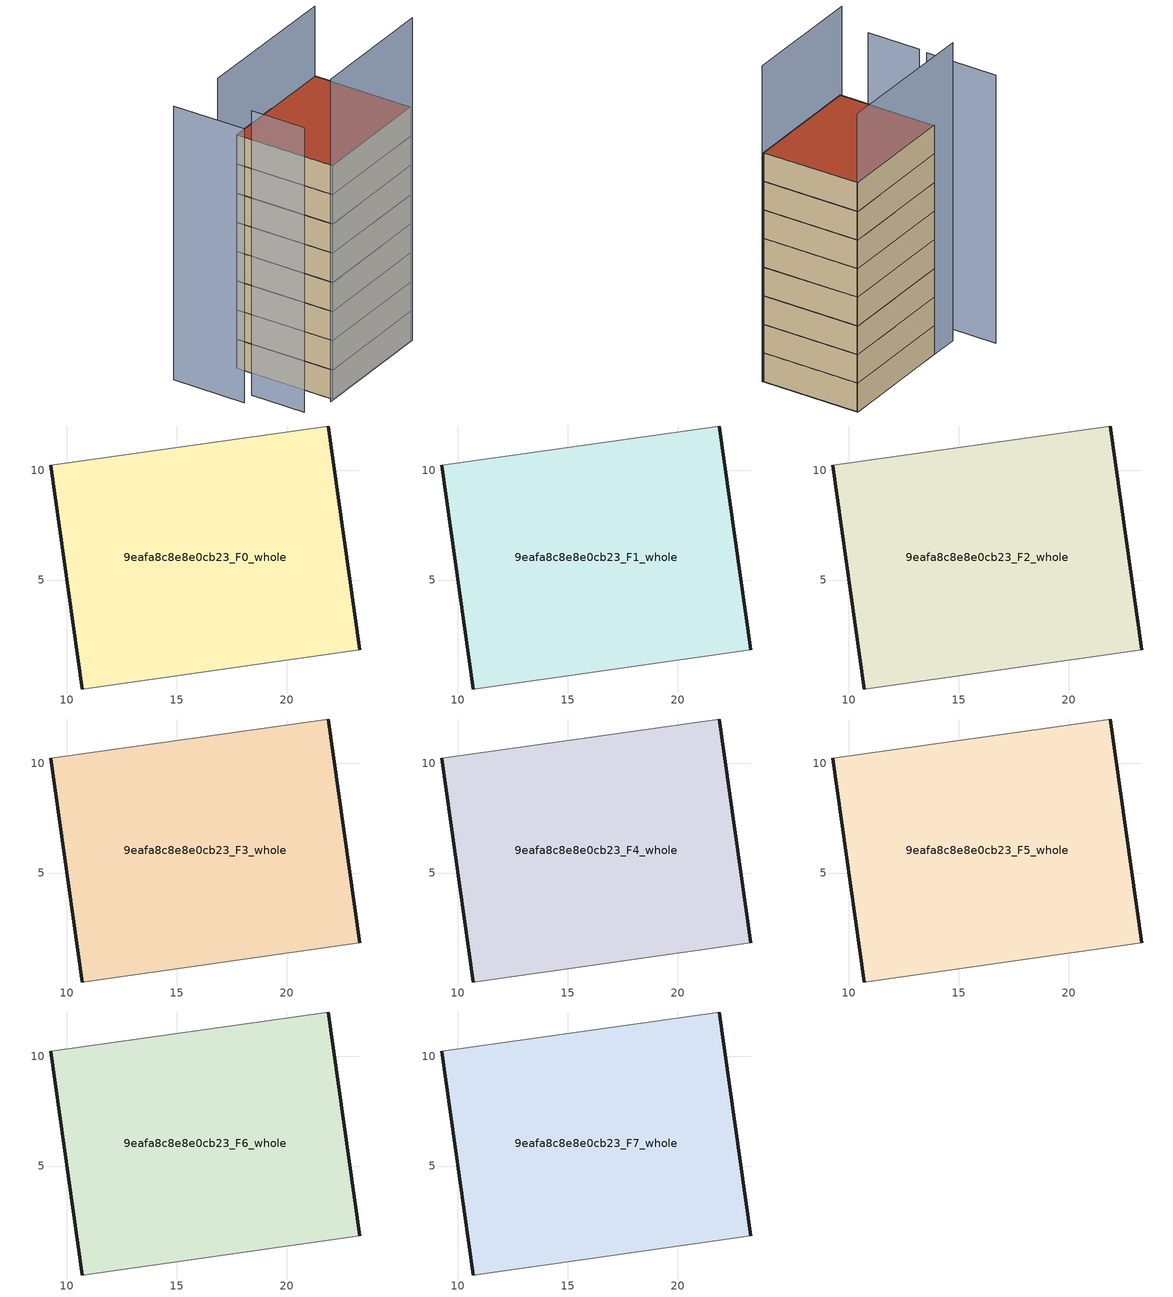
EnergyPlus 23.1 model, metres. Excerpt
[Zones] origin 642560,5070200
9eafa8c8e8e0cb23_F0_whole
 floor ground (EU_floor_Construction): 23.32,1.82 21.9,12.01 9.26,10.24 10.69,0.04 z0
 wall outside (EU_wall_Construction): 21.9,12.01 23.32,1.82 / 10.69,0.04 9.26,10.24 z0:3
 wall adiabatic (EU_wall_Construction): 23.32,1.82 10.69,0.04 / 9.26,10.24 21.9,12.01 z0:3
9eafa8c8e8e0cb23_F1_whole
 floor to 9eafa8c8e8e0cb23_F0_whole (EU_floor_Construction): 23.32,1.82 21.9,12.01 9.26,10.24 10.69,0.04 z3
 wall outside (EU_wall_Construction): 21.9,12.01 23.32,1.82 / 10.69,0.04 9.26,10.24 z3:6
 wall adiabatic (EU_wall_Construction): 23.32,1.82 10.69,0.04 / 9.26,10.24 21.9,12.01 z3:6
9eafa8c8e8e0cb23_F2_whole
 floor to 9eafa8c8e8e0cb23_F1_whole (EU_floor_Construction): 23.32,1.82 21.9,12.01 9.26,10.24 10.69,0.04 z6
 wall outside (EU_wall_Construction): 21.9,12.01 23.32,1.82 / 10.69,0.04 9.26,10.24 z6:9
 wall adiabatic (EU_wall_Construction): 23.32,1.82 10.69,0.04 / 9.26,10.24 21.9,12.01 z6:9
9eafa8c8e8e0cb23_F3_whole
 floor to 9eafa8c8e8e0cb23_F2_whole (EU_floor_Construction): 23.32,1.82 21.9,12.01 9.26,10.24 10.69,0.04 z9
 wall outside (EU_wall_Construction): 21.9,12.01 23.32,1.82 / 10.69,0.04 9.26,10.24 z9:12
 wall adiabatic (EU_wall_Construction): 23.32,1.82 10.69,0.04 / 9.26,10.24 21.9,12.01 z9:12
9eafa8c8e8e0cb23_F4_whole
 floor to 9eafa8c8e8e0cb23_F3_whole (EU_floor_Construction): 23.32,1.82 21.9,12.01 9.26,10.24 10.69,0.04 z12
 wall outside (EU_wall_Construction): 21.9,12.01 23.32,1.82 / 10.69,0.04 9.26,10.24 z12:15
 wall adiabatic (EU_wall_Construction): 23.32,1.82 10.69,0.04 / 9.26,10.24 21.9,12.01 z12:15
9eafa8c8e8e0cb23_F5_whole
 floor to 9eafa8c8e8e0cb23_F4_whole (EU_floor_Construction): 23.32,1.82 21.9,12.01 9.26,10.24 10.69,0.04 z15
 wall outside (EU_wall_Construction): 21.9,12.01 23.32,1.82 / 10.69,0.04 9.26,10.24 z15:18
 wall adiabatic (EU_wall_Construction): 23.32,1.82 10.69,0.04 / 9.26,10.24 21.9,12.01 z15:18
9eafa8c8e8e0cb23_F6_whole
 floor to 9eafa8c8e8e0cb23_F5_whole (EU_floor_Construction): 23.32,1.82 21.9,12.01 9.26,10.24 10.69,0.04 z18
 wall outside (EU_wall_Construction): 21.9,12.01 23.32,1.82 / 10.69,0.04 9.26,10.24 z18:21
 wall adiabatic (EU_wall_Construction): 23.32,1.82 10.69,0.04 / 9.26,10.24 21.9,12.01 z18:21
9eafa8c8e8e0cb23_F7_whole
 floor to 9eafa8c8e8e0cb23_F6_whole (EU_floor_Construction): 23.32,1.82 21.9,12.01 9.26,10.24 10.69,0.04 z21
 wall outside (EU_wall_Construction): 21.9,12.01 23.32,1.82 / 10.69,0.04 9.26,10.24 z21:24
 wall adiabatic (EU_wall_Construction): 23.32,1.82 10.69,0.04 / 9.26,10.24 21.9,12.01 z21:24
 roof outside (EU_roof_Construction): 21.9,12.01 23.32,1.82 10.69,0.04 9.26,10.24 z24
shading: 10.28,-0.08 23.42,1.77 z0:33.1; 6.49,5.97 7.29,0.46 z0:29.2; 4.03,13.08 5.04,5.6 z0:28.1; 21.87,11.95 6.26,9.81 z0:31.2
[Building]
EU S2 Campaign: North Axis=0; Terrain=City; Solar Distribution=FullExterior
[Site:Location]
Lyon-Bron: Latitude=45.75; Longitude=5; Time Zone=1; Elevation=198
[SizingPeriod:WeatherFileDays]
AnnualSizingPeriod: Begin Month=1; Begin Day of Month=1; End Month=12; End Day of Month=31; Day of Week for Start Day=Monday; Use Weather File Daylight Saving Period=No; Use Weather File Rain and Snow Indicators=No
[MATERIAL]
EU_InternalMass_Material: Roughness=MediumRough; Thickness=0.1; Conductivity=1; Density=1800; Specific Heat=900; Thermal Absorptance=0.9; Solar Absorptance=0.7; Visible Absorptance=0.7
[MATERIAL:NOMASS] Roughness=MediumRough; Thermal Absorptance=0.9; Solar Absorptance=0.7; Visible Absorptance=0.7
Name | Thermal Resistance
EU_wall_NoMass | 0.776494
EU_roof_NoMass | 0.486893
EU_floor_NoMass | 0.421597
[CONSTRUCTION]
EU_wall_Construction: EU_wall_NoMass
EU_roof_Construction: EU_roof_NoMass
EU_floor_Construction: EU_floor_NoMass
EU_InternalMass_Construction: EU_InternalMass_Material
[ZONE] Type=1; Multiplier=1; Ceiling Height=autocalculate; Floor Area=autocalculate; Part of Total Floor Area=Yes
Name | Volume
9eafa8c8e8e0cb23_F0_whole | 393.866
9eafa8c8e8e0cb23_F1_whole; 9eafa8c8e8e0cb23_F2_whole; 9eafa8c8e8e0cb23_F3_whole; 9eafa8c8e8e0cb23_F4_whole; 9eafa8c8e8e0cb23_F5_whole; 9eafa8c8e8e0cb23_F6_whole; 9eafa8c8e8e0cb23_F7_whole | 393.867
[INTERNALMASS] Construction=EU_InternalMass_Construction; Surface Area=131.289
Name | Zone or ZoneList
9eafa8c8e8e0cb23_F0_whole_EU_InternalMass | 9eafa8c8e8e0cb23_F0_whole
9eafa8c8e8e0cb23_F1_whole_EU_InternalMass | 9eafa8c8e8e0cb23_F1_whole
9eafa8c8e8e0cb23_F2_whole_EU_InternalMass | 9eafa8c8e8e0cb23_F2_whole
9eafa8c8e8e0cb23_F3_whole_EU_InternalMass | 9eafa8c8e8e0cb23_F3_whole
9eafa8c8e8e0cb23_F4_whole_EU_InternalMass | 9eafa8c8e8e0cb23_F4_whole
9eafa8c8e8e0cb23_F5_whole_EU_InternalMass | 9eafa8c8e8e0cb23_F5_whole
9eafa8c8e8e0cb23_F6_whole_EU_InternalMass | 9eafa8c8e8e0cb23_F6_whole
9eafa8c8e8e0cb23_F7_whole_EU_InternalMass | 9eafa8c8e8e0cb23_F7_whole
[OTHEREQUIPMENT] Fuel Type=Electricity; Design Level Calculation Method=Watts/Area; Power per Zone Floor Area=1; Fraction Latent=0; Fraction Radiant=0; Fraction Lost=0; Carbon Dioxide Generation Rate=0; EndUse Subcategory=EU_Step8_InternalGains
Name | Zone or ZoneList or Space or SpaceList | Schedule
EU_Step8_InternalGain_9eafa8c8e8e0cb23_F0_whole_f000 | 9eafa8c8e8e0cb23_F0_whole | EU_Step8_GainSchedule_9eafa8c8e8e0cb23_F0_whole_f000
EU_Step8_InternalGain_9eafa8c8e8e0cb23_F1_whole_f000 | 9eafa8c8e8e0cb23_F1_whole | EU_Step8_GainSchedule_9eafa8c8e8e0cb23_F1_whole_f000
EU_Step8_InternalGain_9eafa8c8e8e0cb23_F2_whole_f000 | 9eafa8c8e8e0cb23_F2_whole | EU_Step8_GainSchedule_9eafa8c8e8e0cb23_F2_whole_f000
EU_Step8_InternalGain_9eafa8c8e8e0cb23_F3_whole_f000 | 9eafa8c8e8e0cb23_F3_whole | EU_Step8_GainSchedule_9eafa8c8e8e0cb23_F3_whole_f000
EU_Step8_InternalGain_9eafa8c8e8e0cb23_F4_whole_f000 | 9eafa8c8e8e0cb23_F4_whole | EU_Step8_GainSchedule_9eafa8c8e8e0cb23_F4_whole_f000
EU_Step8_InternalGain_9eafa8c8e8e0cb23_F5_whole_f000 | 9eafa8c8e8e0cb23_F5_whole | EU_Step8_GainSchedule_9eafa8c8e8e0cb23_F5_whole_f000
EU_Step8_InternalGain_9eafa8c8e8e0cb23_F6_whole_f000 | 9eafa8c8e8e0cb23_F6_whole | EU_Step8_GainSchedule_9eafa8c8e8e0cb23_F6_whole_f000
EU_Step8_InternalGain_9eafa8c8e8e0cb23_F7_whole_f000 | 9eafa8c8e8e0cb23_F7_whole | EU_Step8_GainSchedule_9eafa8c8e8e0cb23_F7_whole_f000
[ZONEVENTILATION:DESIGNFLOWRATE] Schedule=EU_AlwaysOn; Design Flow Rate Calculation Method=AirChanges/Hour; Air Changes per Hour=0.693814; Ventilation Type=Natural; Fan Pressure Rise=0; Fan Total Efficiency=1; Constant Term Coefficient=1; Temperature Term Coefficient=0; Velocity Term Coefficient=0; Velocity Squared Term Coefficient=0; Minimum Indoor Temperature=-100; Maximum Indoor Temperature=100; Delta Temperature=-100; Minimum Outdoor Temperature=-100; Maximum Outdoor Temperature=100; Maximum Wind Speed=40
Name | Zone or ZoneList or Space or SpaceList
EU_ConstantAir_9eafa8c8e8e0cb23_F0_whole | 9eafa8c8e8e0cb23_F0_whole
EU_ConstantAir_9eafa8c8e8e0cb23_F1_whole | 9eafa8c8e8e0cb23_F1_whole
EU_ConstantAir_9eafa8c8e8e0cb23_F2_whole | 9eafa8c8e8e0cb23_F2_whole
EU_ConstantAir_9eafa8c8e8e0cb23_F3_whole | 9eafa8c8e8e0cb23_F3_whole
EU_ConstantAir_9eafa8c8e8e0cb23_F4_whole | 9eafa8c8e8e0cb23_F4_whole
EU_ConstantAir_9eafa8c8e8e0cb23_F5_whole | 9eafa8c8e8e0cb23_F5_whole
EU_ConstantAir_9eafa8c8e8e0cb23_F6_whole | 9eafa8c8e8e0cb23_F6_whole
EU_ConstantAir_9eafa8c8e8e0cb23_F7_whole | 9eafa8c8e8e0cb23_F7_whole
[HVACTEMPLATE:THERMOSTAT] Constant Heating Setpoint=20; Constant Cooling Setpoint=50
EU_HeatOnly_9eafa8c8e8e0cb23_F0_whole; EU_HeatOnly_9eafa8c8e8e0cb23_F1_whole; EU_HeatOnly_9eafa8c8e8e0cb23_F2_whole; EU_HeatOnly_9eafa8c8e8e0cb23_F3_whole; EU_HeatOnly_9eafa8c8e8e0cb23_F4_whole; EU_HeatOnly_9eafa8c8e8e0cb23_F5_whole; EU_HeatOnly_9eafa8c8e8e0cb23_F6_whole; EU_HeatOnly_9eafa8c8e8e0cb23_F7_whole
[HVACTEMPLATE:ZONE:IDEALLOADSAIRSYSTEM] System Availability Schedule=EU_AlwaysOn; Maximum Heating Supply Air Temperature=50; Minimum Cooling Supply Air Temperature=13; Maximum Heating Supply Air Humidity Ratio=0.0156; Minimum Cooling Supply Air Humidity Ratio=0.0077; Heating Limit=NoLimit; Cooling Limit=NoLimit; Heating Availability Schedule=EU_AlwaysOn; Cooling Availability Schedule=EU_CoolingOff; Dehumidification Control Type=ConstantSensibleHeatRatio; Cooling Sensible Heat Ratio=0.7; Dehumidification Setpoint=60; Humidification Control Type=None; Humidification Setpoint=30; Outdoor Air Method=None; Outdoor Air Flow Rate per Person=0.00944; Outdoor Air Flow Rate per Zone Floor Area=0; Outdoor Air Flow Rate per Zone=0; Demand Controlled Ventilation Type=None; Outdoor Air Economizer Type=NoEconomizer; Heat Recovery Type=None; Sensible Heat Recovery Effectiveness=0.7; Latent Heat Recovery Effectiveness=0.65
Name | Template Thermostat
9eafa8c8e8e0cb23_F0_whole | EU_HeatOnly_9eafa8c8e8e0cb23_F0_whole
9eafa8c8e8e0cb23_F1_whole | EU_HeatOnly_9eafa8c8e8e0cb23_F1_whole
9eafa8c8e8e0cb23_F2_whole | EU_HeatOnly_9eafa8c8e8e0cb23_F2_whole
9eafa8c8e8e0cb23_F3_whole | EU_HeatOnly_9eafa8c8e8e0cb23_F3_whole
9eafa8c8e8e0cb23_F4_whole | EU_HeatOnly_9eafa8c8e8e0cb23_F4_whole
9eafa8c8e8e0cb23_F5_whole | EU_HeatOnly_9eafa8c8e8e0cb23_F5_whole
9eafa8c8e8e0cb23_F6_whole | EU_HeatOnly_9eafa8c8e8e0cb23_F6_whole
9eafa8c8e8e0cb23_F7_whole | EU_HeatOnly_9eafa8c8e8e0cb23_F7_whole
[SIZING:ZONE] Zone Cooling Design Supply Air Temperature Input Method=SupplyAirTemperature; Zone Cooling Design Supply Air Temperature=13; Zone Heating Design Supply Air Temperature Input Method=SupplyAirTemperature; Zone Heating Design Supply Air Temperature=50; Zone Cooling Design Supply Air Humidity Ratio=0.008; Zone Heating Design Supply Air Humidity Ratio=0.008; Cooling Design Air Flow Method=DesignDay; Cooling Design Air Flow Rate=0; Cooling Minimum Air Flow per Zone Floor Area=0.000762; Cooling Minimum Air Flow=0; Cooling Minimum Air Flow Fraction=0.2; Heating Design Air Flow Method=DesignDay; Heating Design Air Flow Rate=0; Heating Maximum Air Flow per Zone Floor Area=0.002032; Heating Maximum Air Flow=0.141576; Heating Maximum Air Flow Fraction=0.3; Account for Dedicated Outdoor Air System=No; Dedicated Outdoor Air System Control Strategy=NeutralSupplyAir; Dedicated Outdoor Air Low Setpoint Temperature for Design=autosize; Dedicated Outdoor Air High Setpoint Temperature for Design=autosize; Zone Load Sizing Method=Sensible Load Only No Latent Load; Zone Latent Cooling Design Supply Air Humidity Ratio Input Method=HumidityRatioDifference; Zone Cooling Design Supply Air Humidity Ratio Difference=0.005; Zone Latent Heating Design Supply Air Humidity Ratio Input Method=HumidityRatioDifference; Zone Humidification Design Supply Air Humidity Ratio Difference=0.005
9eafa8c8e8e0cb23_F0_whole; 9eafa8c8e8e0cb23_F1_whole; 9eafa8c8e8e0cb23_F2_whole; 9eafa8c8e8e0cb23_F3_whole; 9eafa8c8e8e0cb23_F4_whole; 9eafa8c8e8e0cb23_F5_whole; 9eafa8c8e8e0cb23_F6_whole; 9eafa8c8e8e0cb23_F7_whole
[SCHEDULE:CONSTANT]
Name | Hourly Value
EU_AlwaysOn | 1
EU_CoolingOff | 0
[SCHEDULE:FILE] Column Number=1; Rows to Skip at Top=0; Number of Hours of Data=8760; Column Separator=Comma; Interpolate to Timestep=No; Minutes per Item=60; Adjust Schedule for Daylight Savings=Yes
Name | File
EU_Step8_GainSchedule_9eafa8c8e8e0cb23_F0_whole_f000 | ../../schedules/9eafa8c8e8e0cb23/9eafa8c8e8e0cb23_F0_whole_f000_gain.csv
EU_Step8_GainSchedule_9eafa8c8e8e0cb23_F1_whole_f000 | ../../schedules/9eafa8c8e8e0cb23/9eafa8c8e8e0cb23_F1_whole_f000_gain.csv
EU_Step8_GainSchedule_9eafa8c8e8e0cb23_F2_whole_f000 | ../../schedules/9eafa8c8e8e0cb23/9eafa8c8e8e0cb23_F2_whole_f000_gain.csv
EU_Step8_GainSchedule_9eafa8c8e8e0cb23_F3_whole_f000 | ../../schedules/9eafa8c8e8e0cb23/9eafa8c8e8e0cb23_F3_whole_f000_gain.csv
EU_Step8_GainSchedule_9eafa8c8e8e0cb23_F4_whole_f000 | ../../schedules/9eafa8c8e8e0cb23/9eafa8c8e8e0cb23_F4_whole_f000_gain.csv
EU_Step8_GainSchedule_9eafa8c8e8e0cb23_F5_whole_f000 | ../../schedules/9eafa8c8e8e0cb23/9eafa8c8e8e0cb23_F5_whole_f000_gain.csv
EU_Step8_GainSchedule_9eafa8c8e8e0cb23_F6_whole_f000 | ../../schedules/9eafa8c8e8e0cb23/9eafa8c8e8e0cb23_F6_whole_f000_gain.csv
EU_Step8_GainSchedule_9eafa8c8e8e0cb23_F7_whole_f000 | ../../schedules/9eafa8c8e8e0cb23/9eafa8c8e8e0cb23_F7_whole_f000_gain.csv
